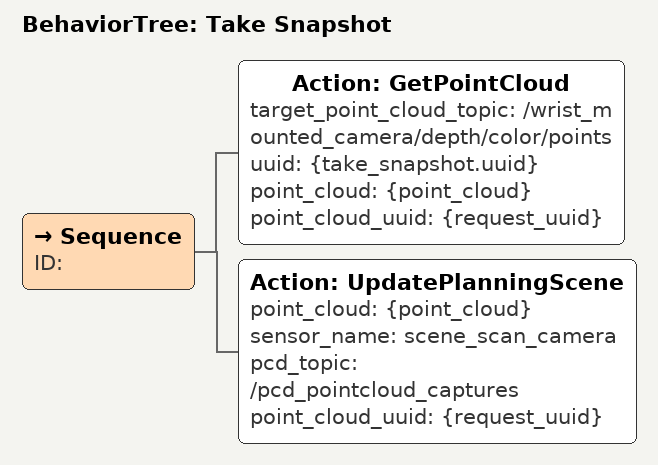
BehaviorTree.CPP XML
<?xml version="1.0"?>
  <root main_tree_to_execute="Take Snapshot">
    <BehaviorTree ID="Take Snapshot" _description="Take a point cloud snapshot and add to collision scene">
        <Sequence ID="">
            <Action ID="GetPointCloud" target_point_cloud_topic="/wrist_mounted_camera/depth/color/points" uuid="{take_snapshot.uuid}" point_cloud="{point_cloud}" point_cloud_uuid="{request_uuid}" />
            <Action ID="UpdatePlanningScene" point_cloud="{point_cloud}" sensor_name="scene_scan_camera" pcd_topic="/pcd_pointcloud_captures" point_cloud_uuid="{request_uuid}"/>
        </Sequence>
    </BehaviorTree>
</root>
